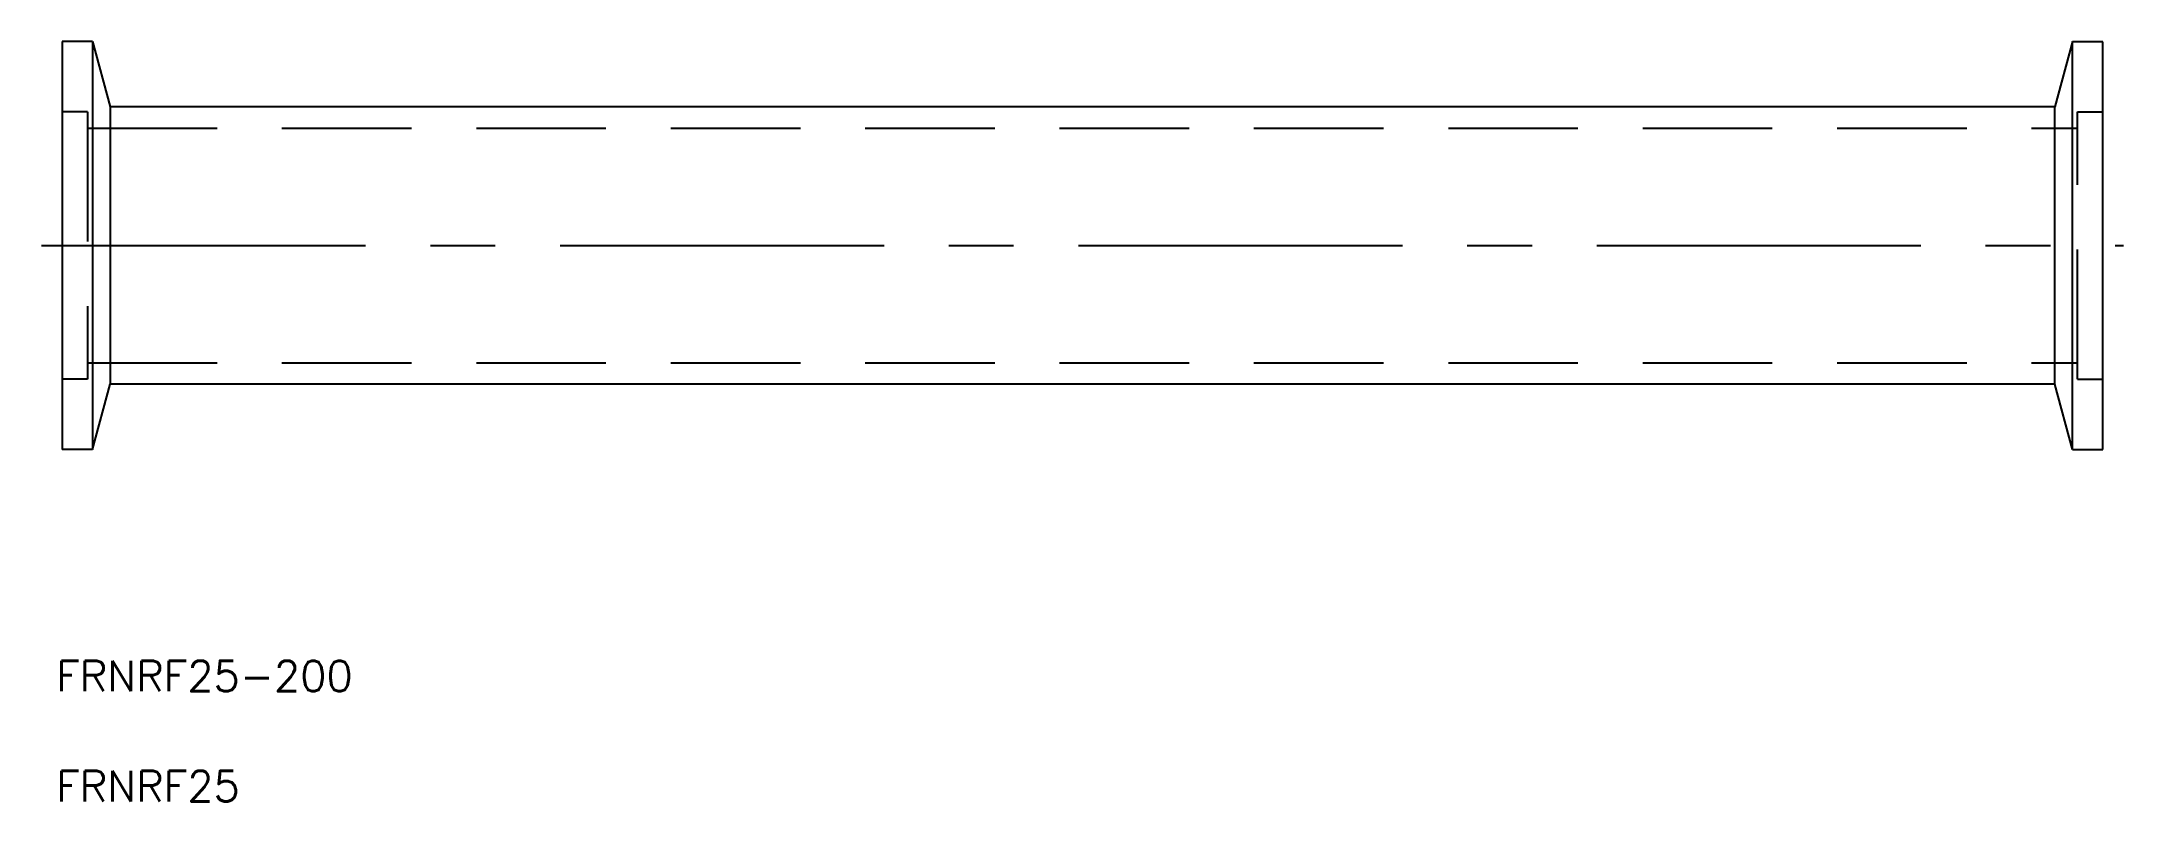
# Model space of a CAD drawing. Extents: x -2 to 202, y -55 to 20.
import ezdxf

# ---------------------------------------------------------------- set-up
doc = ezdxf.new("R2010")
doc.units = 0
doc.linetypes.add('CENTER', pattern=[50.8, 31.75, -6.35, 6.35, -6.35])
doc.linetypes.add('DASHED', pattern=[19.05, 12.7, -6.35])
doc.layers.get('0').update_dxf_attribs({"linetype": 'CONTINUOUS'})
doc.layers.add('CENTER', color=1, linetype='CENTER')
doc.styles.get("Standard").update_dxf_attribs({"font": 'txt.shx', "height": 3, "bigfont": 'bigfont.shx'})

msp = doc.modelspace()

# ---------------------------------------------------------------- linework, layer by layer
at = {"color": 7, "linetype": 'CONTINUOUS'}
for p, q in [((3, 20), (0, 20)), ((0, 20), (0, -19.99)), ((3, 20), (3, -20)), ((3, 20), (4.71, 13.6)), ((197, 20), (195.29, 13.6)), ((197, 20), (200, 20)), ((197, -20), (197, 20)), ((200, -20), (200, 19.99)), ((195.29, 13.6), (4.71, 13.6)), ((4.71, 13.6), (4.71, -13.6)), ((195.29, -13.6), (195.29, 13.6)), ((3, -20), (4.71, -13.6)), ((195.29, -13.6), (4.71, -13.6)), ((197, -20), (195.29, -13.6)), ((3, -20), (0, -20)), ((197, -20), (200, -20))]:
    msp.add_line(p, q, dxfattribs=at)
at = {"color": 3, "linetype": 'DASHED'}
for p, q in [((2.5, 13.1), (0, 13.1)), ((2.5, 13.1), (2.5, -13.1)), ((197.5, -13.1), (197.5, 13.1)), ((197.5, 13.1), (200, 13.1)), ((2.5, 11.5), (197.5, 11.5)), ((2.5, -11.5), (197.5, -11.5)), ((2.5, -13.1), (0, -13.1)), ((197.5, -13.1), (200, -13.1))]:
    msp.add_line(p, q, dxfattribs=at)
at = {"layer": 'CENTER', "color": 1, "linetype": 'CENTER'}
msp.add_line((-2, 0), (202, 0), dxfattribs=at)

# ---------------------------------------------------------------- texts
at = {"color": 7, "linetype": 'CONTINUOUS'}
for s, p in [('FRNRF25-200', (-0.58, -43.71)), ('FRNRF25', (-0.58, -54.51))]:
    msp.add_text(s, height=3, dxfattribs=at).set_placement(p)

doc.saveas('drawing.dxf')
